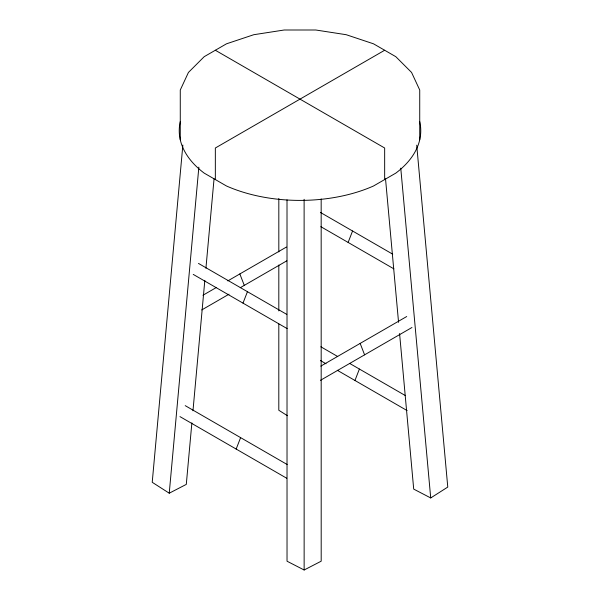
<?xml version="1.0" encoding="UTF-8"?>
<svg xmlns="http://www.w3.org/2000/svg" width="600" height="600" viewBox="0 0 600 600"><rect width="100%" height="100%" fill="white"/><g stroke="black" fill="none" stroke-linecap="round" stroke-linejoin="round"><path stroke-width="0.9" d="M278.812 324.045L278.805 410.25L287.362 415.673M278.812 310.928L278.82 265.013M278.82 251.895L278.82 198.487M182.858 145.072L152.227 482.295L169.238 493.2L186.292 484.388L191.873 422.903M169.238 493.2L198.855 167.153M192.975 410.79L204.825 280.373M205.92 268.267L214.05 178.837M243 303.127L247.44 291.69M236.167 449.062L240.608 437.625M348.127 242.43L352.56 231M354.96 380.483L359.392 369.045M399.577 333.525L413.707 489.105L430.717 497.947L447.772 487.072L416.715 145.17M384.66 50.25L215.34 148.005L215.34 179.558M202.913 295.267L216.562 287.385M227.798 280.897L286.41 247.058M201.728 309.945L229.028 294.188M240.263 287.692L286.83 260.812M320.82 366.12L406.725 316.522M320.438 380.332L411.96 327.495M287.01 199.875L287.032 561.21L304.14 570L321.195 561.188L321.173 198.915M215.34 50.25L384.66 148.005L384.66 179.558M320.445 212.452L392.707 254.175M320.827 226.673L393.885 268.853M198.465 263.415L286.778 314.4M320.858 346.793L337.718 356.528M349.763 363.48L405.158 395.46M193.222 274.388L287.16 328.62M320.438 360.548L326.055 363.795M337.298 370.282L407.145 410.61M185.212 405.645L287.168 464.513M179.97 416.618L286.748 478.26M360.157 343.403L364.597 354.84M239.843 273.945L244.282 285.375M400.763 168.157L430.717 497.947M385.53 178.875L398.565 322.35M419.73 139.778L419.73 90.023L411.57 72.442L395.812 56.685L373.515 43.815L346.215 34.71L315.765 30L284.235 30L253.785 34.71L226.485 43.815L204.188 56.685L188.43 72.442L180.27 90.023L180.27 139.778M304.118 199.305L304.14 570M419.73 121.583A120.765 69.72 0 0 1 395.812 173.123L373.515 185.993A120.765 69.72 0 0 1 226.485 185.993L204.188 173.123A120.765 69.72 0 0 1 180.27 121.583"/></g></svg>
